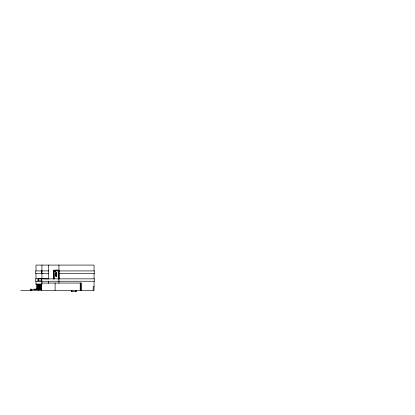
<?xml version="1.0" encoding="UTF-8"?>
<svg xmlns="http://www.w3.org/2000/svg" width="415" height="415" viewBox="0 0 415 415"><rect width="100%" height="100%" fill="white"/><g stroke="black" fill="none" stroke-linecap="round" stroke-linejoin="round"><path stroke-width="0.62" d="M71.598 290.324L71.598 291.615L76.147 291.615L76.147 290.344M71.785 291.615L71.785 290.324M71.842 291.615L71.842 290.324M36.598 289.587L36.645 284.317M37.205 289.597L37.251 284.322M38.548 289.623L38.595 284.348M39.814 289.623L39.866 284.348M55.159 271.322L54.744 271.275M53.737 278.994L53.862 270.227M54.386 270.959L55.117 271.275M55.138 271.187L54.168 271.083M54.163 270.943L54.464 271.12M54.65 271.202L55.128 271.213M53.654 270.227L58.925 270.181L58.951 278.947M58.925 270.181L53.675 270.232L53.8 279.015M53.722 270.948L94.496 270.912L94.496 273.516L58.946 273.516M56.767 272.593L55.714 272.603L55.766 276.281L56.803 276.271L56.746 272.588L55.755 272.645L55.797 276.234L56.756 276.208L56.699 272.65M48.731 270.912L35.623 270.912L35.623 273.516L48.731 273.516M41.988 278.73L35.633 278.73L35.633 281.256L94.423 281.245L94.423 278.849L37.91 278.849L37.91 281.245M41.599 280.882L38.486 280.882L38.486 278.849M35.996 284.042L41.941 284.042M41.941 284.441L35.996 284.441L35.996 281.256M94.055 286.76L93.188 286.76L93.188 290.344M33.942 289.125L41.635 289.125M31.052 289.504L41.635 289.504M20.75 290.344L94.055 290.344L94.055 281.245M38.263 290.339L38.268 289.504M58.831 270.788L58.909 278.927M58.598 270.788L58.738 278.953M58.551 270.793L58.655 278.937M53.924 270.232L54.012 279.015L53.872 270.85M94.055 270.912L94.055 265.081L35.996 265.081L35.996 270.912M94.055 273.516L94.055 278.849M81.164 290.344L81.164 283.035L41.541 283.072L41.541 289.504M80.972 283.035L80.972 290.344M80.214 283.035L80.214 290.344M58.946 265.081L58.946 283.191M55.112 283.035L55.112 290.344M48.659 265.081L48.711 278.968L41.941 278.73L41.941 273.516M48.659 281.256L48.659 283.481M42.008 270.912L42.008 273.516M41.941 265.081L41.941 270.912M41.941 281.256L41.941 283.481M41.754 278.849L41.754 281.245M41.567 270.912L41.567 273.516M41.635 283.072L41.635 290.344M41.401 278.849L41.401 280.882M35.996 273.516L35.996 278.73M31.25 290.344L31.25 289.115L30.835 289.11L30.835 290.344M31.052 289.115L31.052 290.344M75.904 290.324L75.904 291.615L75.961 290.324M37.993 284.342L37.941 289.618L37.988 284.342M39.259 284.342L39.207 289.618L39.259 284.342M40.499 284.342L40.447 289.618L40.499 284.342"/></g></svg>
